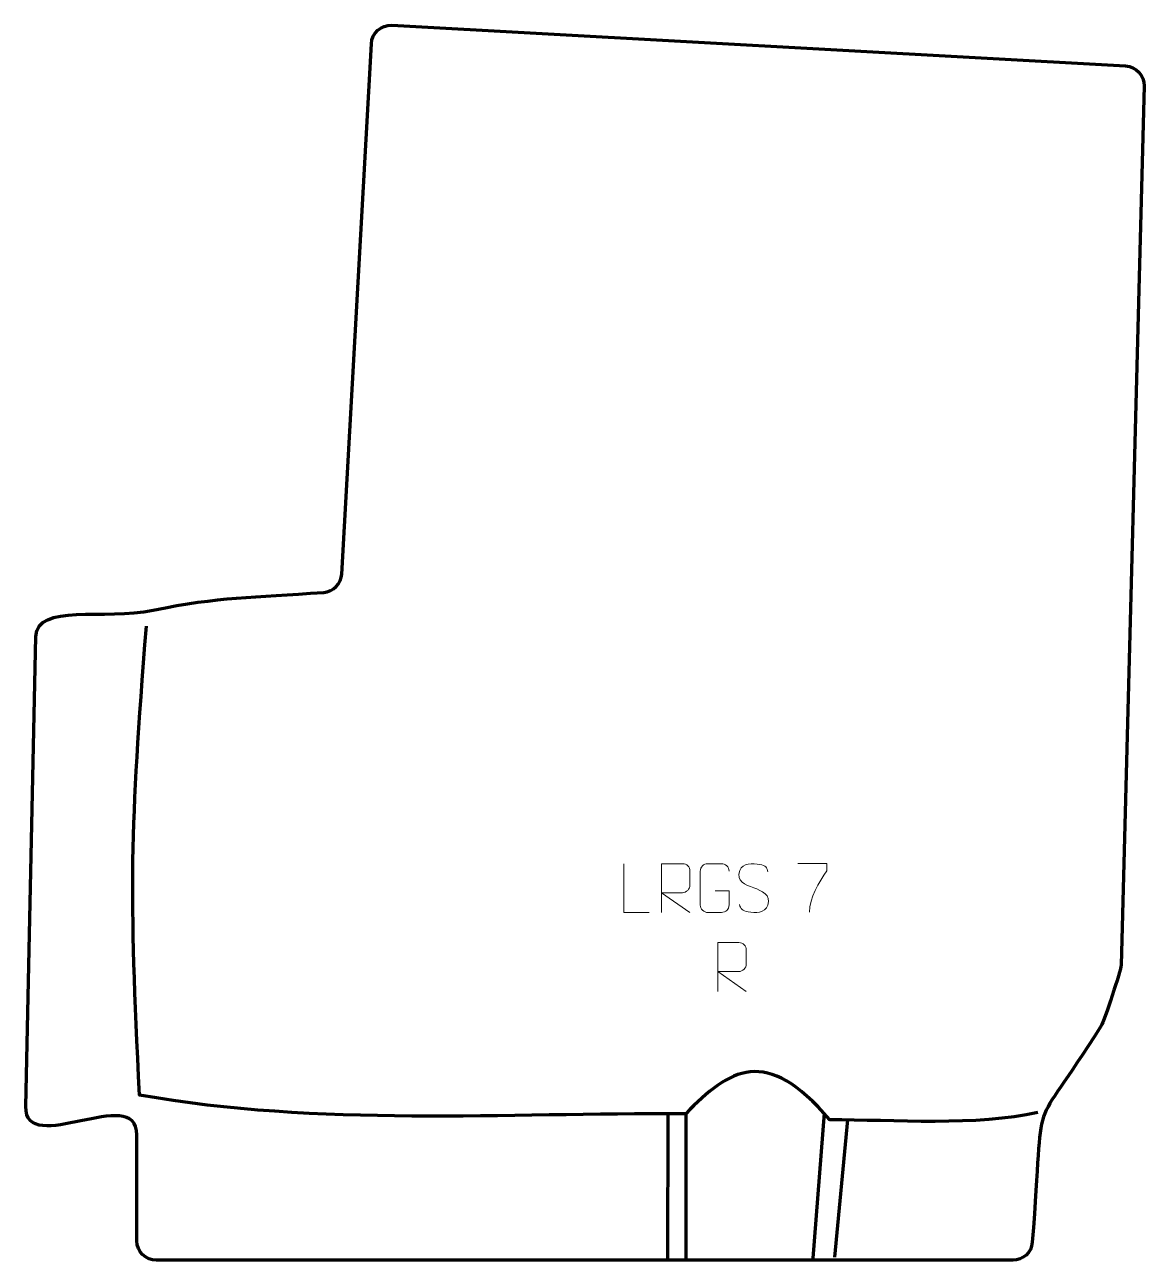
# Model space of a CAD drawing. Header units: millimetres. Extents: x 2026 to 2600, y -21 to 611.
import ezdxf

# ---------------------------------------------------------------- set-up
doc = ezdxf.new("R2010")
doc.units = ezdxf.units.MM
doc.header["$MEASUREMENT"] = 0
doc.layers.add('layer 1', color=7, linetype='Continuous')

msp = doc.modelspace()

# ---------------------------------------------------------------- linework, layer by layer
at = {"layer": 'layer 1', "color": 230, "lineweight": 200}
msp.add_open_spline([(2590.0804, 590.2882), (2590.0804, 590.2882), (2214.292, 611.0722), (2214.292, 611.0722), (2214.292, 611.0722), (2208.7946, 611.3762), (2204.0627, 607.1427), (2203.7554, 601.6455), (2203.7554, 601.6455), (2203.7554, 601.6455), (2188.5754, 330.054), (2188.5754, 330.054), (2188.5754, 330.054), (2188.2934, 325.0091), (2184.3687, 321.0127), (2179.3297, 320.6394), (2179.3297, 320.6394), (2142.5535, 317.9151), (2126.2356, 318.6131), (2092.075, 311.5448), (2092.075, 311.5448), (2067.0496, 306.3667), (2032.3293, 315.1376), (2031.9612, 298.0671), (2031.9612, 298.0671), (2031.9612, 298.0671), (2026.7717, 57.4053), (2026.7717, 57.4053), (2026.7717, 57.4053), (2026.1956, 30.6908), (2083.6632, 69.2335), (2083.6632, 42.855), (2083.6632, 42.855), (2083.6632, 42.855), (2083.6632, -11.4055), (2083.6632, -11.4055), (2083.6632, -11.4055), (2083.6632, -16.9133), (2088.1554, -21.4055), (2093.6632, -21.4055), (2093.6632, -21.4055), (2093.6632, -21.4055), (2532.3372, -21.4055), (2532.3372, -21.4055), (2532.3372, -21.4055), (2537.565, -21.4055), (2541.8883, -17.4144), (2542.3054, -12.2033), (2542.3054, -12.2033), (2549.0821, 72.4675), (2539.1785, 37.3799), (2577.6227, 98.7302), (2577.6227, 98.7302), (2579.018, 100.9569), (2587.7569, 127.3228), (2587.8214, 129.8077), (2587.8214, 129.8077), (2587.8214, 129.8077), (2599.5247, 580.0436), (2599.5247, 580.0436), (2599.5247, 580.0436), (2599.6652, 585.4469), (2595.4773, 589.9897), (2590.0804, 590.2882)], degree=3, knots=[0, 0, 0, 0, 0.05882353, 0.05882353, 0.05882353, 0.05882353, 0.11764706, 0.11764706, 0.11764706, 0.11764706, 0.17647059, 0.17647059, 0.17647059, 0.17647059, 0.23529412, 0.23529412, 0.23529412, 0.23529412, 0.29411765, 0.29411765, 0.29411765, 0.29411765, 0.35294118, 0.35294118, 0.35294118, 0.35294118, 0.41176471, 0.41176471, 0.41176471, 0.41176471, 0.47058824, 0.47058824, 0.47058824, 0.47058824, 0.52941176, 0.52941176, 0.52941176, 0.52941176, 0.58823529, 0.58823529, 0.58823529, 0.58823529, 0.64705882, 0.64705882, 0.64705882, 0.64705882, 0.70588235, 0.70588235, 0.70588235, 0.70588235, 0.76470588, 0.76470588, 0.76470588, 0.76470588, 0.82352941, 0.82352941, 0.82352941, 0.82352941, 0.88235294, 0.88235294, 0.88235294, 0.88235294, 1, 1, 1, 1], dxfattribs=at)
at = {"layer": 'layer 1', "color": 142, "lineweight": 200}
msp.add_open_spline([(2545.0653, 54.3504), (2514.5954, 47.0956), (2470.8354, 50.5941), (2438.5263, 50.4699), (2438.5263, 50.4699), (2405.8263, 89.0393), (2387.2499, 76.5669), (2364.7958, 53.6449), (2364.7958, 53.6449), (2271.8742, 54.0569), (2176.723, 46.9145), (2085.043, 63.1699), (2085.043, 63.1699), (2079.6773, 168.5308), (2080.1839, 198.3291), (2088.5707, 303.4116)], degree=3, knots=[0, 0, 0, 0, 0.2, 0.2, 0.2, 0.2, 0.4, 0.4, 0.4, 0.4, 0.6, 0.6, 0.6, 0.6, 1, 1, 1, 1], dxfattribs=at)
at = {"layer": 'layer 1', "color": 250, "lineweight": 9}
for points, knots in [([(2346.0943, 156.7396), (2346.0943, 156.7396), (2333.1452, 156.7396), (2333.1452, 156.7396), (2333.1452, 156.7396), (2333.1452, 156.7396), (2333.1452, 181.6932), (2333.1452, 181.6932)], [0, 0, 0, 0, 0.33333333, 0.33333333, 0.33333333, 0.33333333, 1, 1, 1, 1]), ([(2352.2877, 156.7397), (2352.2877, 156.7397), (2352.2877, 181.6932), (2352.2877, 181.6932), (2352.2877, 181.6932), (2355.8825, 181.6932), (2359.478, 181.6932), (2363.0732, 181.6932), (2363.0732, 181.6932), (2365.3985, 181.6555), (2366.9558, 180.1655), (2366.9517, 177.7991), (2366.9517, 177.7991), (2366.9513, 175.7636), (2366.9513, 172.7042), (2366.9517, 170.6682), (2366.9517, 170.6682), (2366.9452, 168.7927), (2365.1329, 166.8509), (2363.1234, 166.8318), (2363.1234, 166.8318), (2363.1234, 166.8318), (2352.2877, 166.8318), (2352.2877, 166.8318), (2352.2877, 166.8318), (2352.2877, 166.8318), (2366.9424, 156.7397), (2366.9424, 156.7397)], [0, 0, 0, 0, 0.125, 0.125, 0.125, 0.125, 0.25, 0.25, 0.25, 0.25, 0.375, 0.375, 0.375, 0.375, 0.5, 0.5, 0.5, 0.5, 0.625, 0.625, 0.625, 0.625, 0.75, 0.75, 0.75, 0.75, 1, 1, 1, 1]), ([(2379.8747, 167.7254), (2379.8747, 167.7254), (2387.0428, 167.7254), (2387.0428, 167.7254), (2387.0428, 167.7254), (2387.0428, 167.7254), (2387.0428, 160.5573), (2387.0428, 160.5573), (2387.0428, 160.5573), (2386.9031, 158.2339), (2385.2259, 156.7543), (2383.0781, 156.7435), (2383.0781, 156.7435), (2380.7463, 156.7439), (2378.4143, 156.7439), (2376.0828, 156.7435), (2376.0828, 156.7435), (2374.1579, 156.6381), (2372.1857, 158.5226), (2372.1969, 160.5399), (2372.1969, 160.5399), (2372.1973, 166.31), (2372.1973, 172.0797), (2372.1969, 177.849), (2372.1969, 177.849), (2372.2011, 179.9871), (2373.9479, 181.7063), (2376.1002, 181.6929), (2376.1002, 181.6929), (2378.4259, 181.6929), (2380.752, 181.6929), (2383.0781, 181.6929), (2383.0781, 181.6929), (2385.0248, 181.7283), (2387.0162, 180.2368), (2387.0428, 177.7991)], [0, 0, 0, 0, 0.1, 0.1, 0.1, 0.1, 0.2, 0.2, 0.2, 0.2, 0.3, 0.3, 0.3, 0.3, 0.4, 0.4, 0.4, 0.4, 0.5, 0.5, 0.5, 0.5, 0.6, 0.6, 0.6, 0.6, 0.7, 0.7, 0.7, 0.7, 0.8, 0.8, 0.8, 0.8, 1, 1, 1, 1]), ([(2399.6253, 169.3903), (2395.377, 170.8607), (2390.4689, 172.6565), (2392.474, 178.1768), (2392.474, 178.1768), (2393.9775, 182.3167), (2399.1911, 181.9282), (2402.7947, 181.3271), (2402.7947, 181.3271), (2405.6553, 180.8499), (2406.52, 179.6367), (2406.8306, 177.5526)], [0, 0, 0, 0, 0.25, 0.25, 0.25, 0.25, 0.5, 0.5, 0.5, 0.5, 1, 1, 1, 1]), ([(2422.2173, 181.8696), (2422.2173, 181.8696), (2437.0334, 181.8696), (2437.0334, 181.8696), (2437.0334, 181.8696), (2437.0331, 180.62), (2437.0331, 179.3704), (2437.0334, 178.1206), (2437.0334, 178.1206), (2433.039, 172.1235), (2428.1238, 164.2899), (2428.1238, 156.9111)], [0, 0, 0, 0, 0.25, 0.25, 0.25, 0.25, 0.5, 0.5, 0.5, 0.5, 1, 1, 1, 1]), ([(2399.6253, 169.3902), (2403.6439, 167.7435), (2408.6734, 165.8552), (2406.8394, 160.4949), (2406.8394, 160.4949), (2405.3796, 156.2285), (2400.4688, 156.4852), (2396.7427, 157.0399), (2396.7427, 157.0399), (2393.9927, 157.4497), (2392.7718, 158.6632), (2392.3938, 160.7754)], [0, 0, 0, 0, 0.25, 0.25, 0.25, 0.25, 0.5, 0.5, 0.5, 0.5, 1, 1, 1, 1]), ([(2381.1461, 116.3168), (2381.1461, 116.3168), (2381.1461, 141.2703), (2381.1461, 141.2703), (2381.1461, 141.2703), (2384.7409, 141.2703), (2388.3364, 141.2703), (2391.9316, 141.2703), (2391.9316, 141.2703), (2394.2569, 141.2326), (2395.8142, 139.7426), (2395.8101, 137.3762), (2395.8101, 137.3762), (2395.8097, 135.3407), (2395.8097, 132.2813), (2395.8101, 130.2453), (2395.8101, 130.2453), (2395.8036, 128.3698), (2393.9913, 126.428), (2391.9818, 126.4089), (2391.9818, 126.4089), (2391.9818, 126.4089), (2381.1461, 126.4089), (2381.1461, 126.4089), (2381.1461, 126.4089), (2381.1461, 126.4089), (2395.8008, 116.3168), (2395.8008, 116.3168)], [0, 0, 0, 0, 0.125, 0.125, 0.125, 0.125, 0.25, 0.25, 0.25, 0.25, 0.375, 0.375, 0.375, 0.375, 0.5, 0.5, 0.5, 0.5, 0.625, 0.625, 0.625, 0.625, 0.75, 0.75, 0.75, 0.75, 1, 1, 1, 1])]:
    msp.add_open_spline(points, degree=3, knots=knots, dxfattribs=at)
at = {"layer": 'layer 1', "color": 142, "lineweight": 200}
for points in [[(2355.5706, 53.3693), (2355.5706, 53.3693), (2355.5045, -21.4055), (2355.5045, -21.4055)], [(2364.7958, 53.6449), (2364.7958, 53.6449), (2364.7958, -21.4055), (2364.7958, -21.4055)], [(2435.6097, 53.91), (2435.6097, 53.91), (2429.9403, -20.3171), (2429.9403, -20.3171)], [(2447.5758, 50.5046), (2447.5758, 50.5046), (2441.0524, -19.7879), (2441.0524, -19.7879)]]:
    msp.add_open_spline(points, degree=3, dxfattribs=at)

doc.saveas('drawing.dxf')
